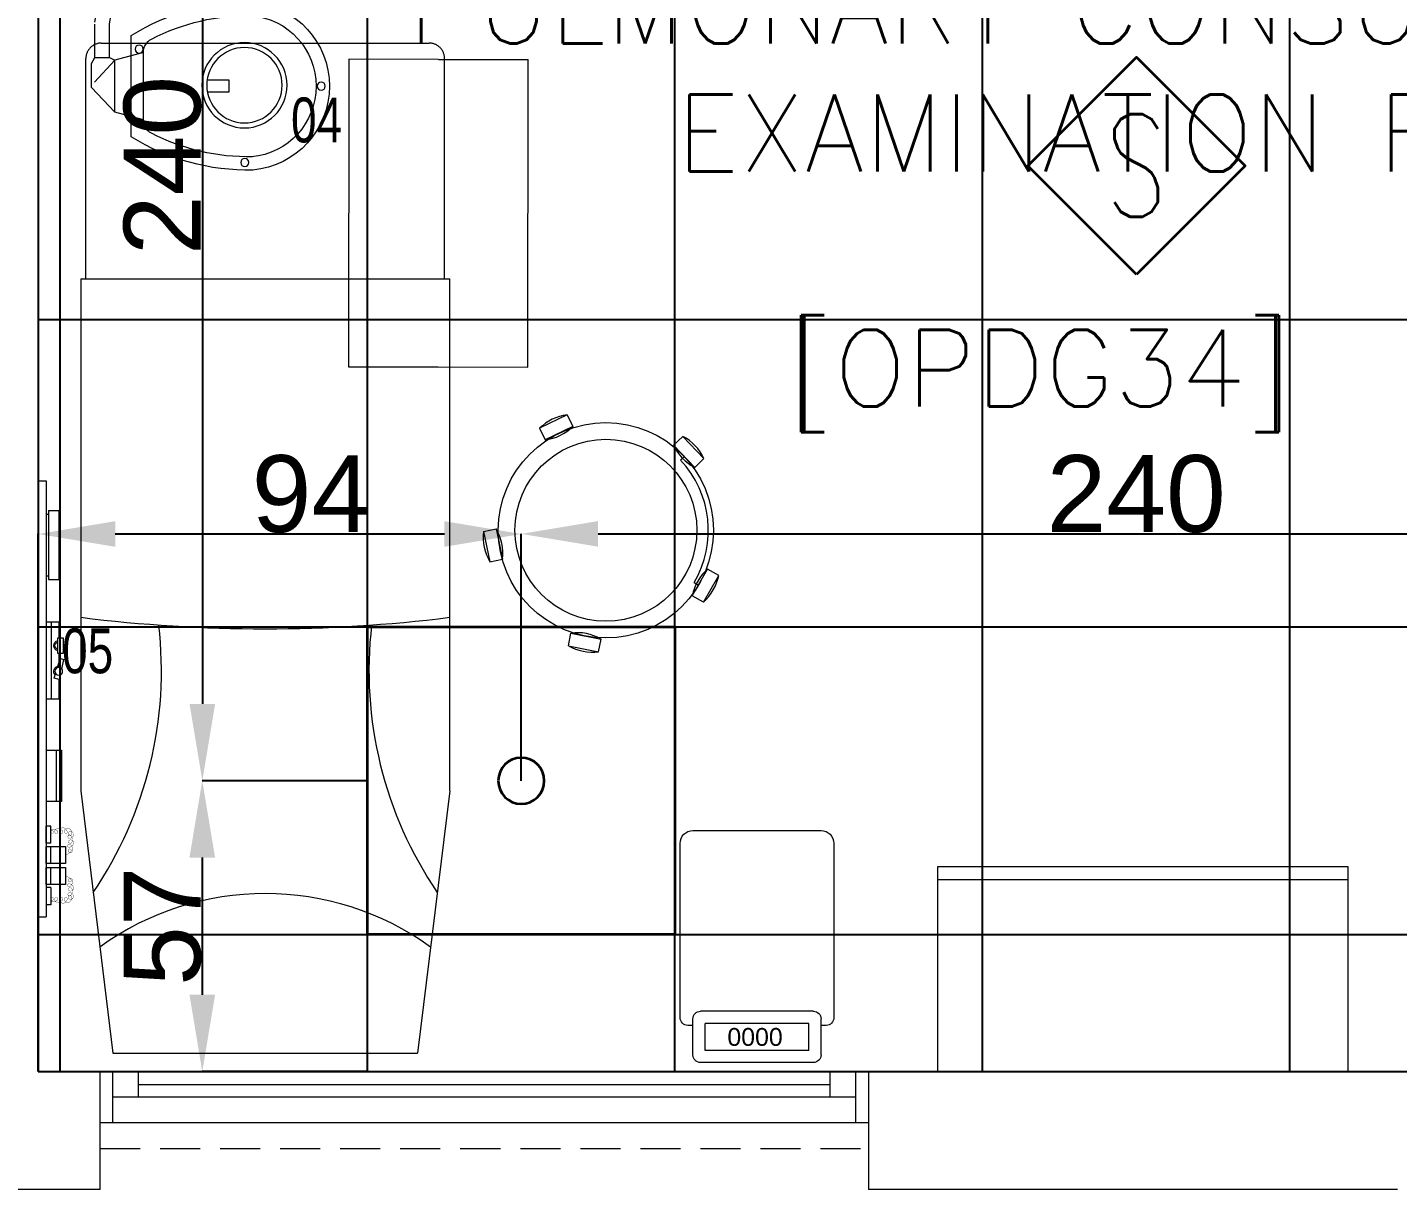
# Model space of a CAD drawing. Header units: inches. Extents: x -12418 to 57169, y -29325 to 19878.
# Drawn here: x 44936 to 47610, y -13097 to -10831 of the extents above; entities that cross this region are included whole.
import ezdxf
from ezdxf.enums import TextEntityAlignment as Align

# ---------------------------------------------------------------- set-up
doc = ezdxf.new("R2010")
doc.units = ezdxf.units.IN
doc.header["$LTSCALE"] = 25
doc.header["$MEASUREMENT"] = 0
doc.header["$PDMODE"] = 3
doc.linetypes.add('00-Ground Floor$0$HIDDEN', pattern=[9.525, 6.35, -3.175])
doc.linetypes.add('00-Ground Floor$0$HIDDEN2', pattern=[0.1875, 0.125, -0.0625])
doc.layers.get('0').update_dxf_attribs({"color": 8})
doc.layers.get('Defpoints').update_dxf_attribs({"color": 8})
for name, color, linetype, lineweight in [('00-Ground Floor$0$72_EGR_BASE_TEXT', 252, 'Continuous', 5), ('00-Ground Floor$0$72_EGR_EQP_TAG', 142, 'Continuous', 5), ('00-Ground Floor$0$Aluminum', 251, 'Continuous', 5), ('00-Ground Floor$0$LOADING', 253, 'Continuous', 5), ('00-Ground Floor$0$Proj', 251, 'Continuous', 5), ('00-Ground Floor$0$Walls', 251, 'Continuous', 5), ('E-DIM', 6, 'Continuous', 18), ('E-LITE-CIRC-NUMB', 6, 'Continuous', 25), ('E-LITE-CLNG', 150, 'Continuous', 35), ('E-LITE-CTRL', 6, 'Continuous', 25), ('F-ALRM-CLNG @ 100', 33, 'Continuous', 35)]:
    doc.layers.add(name, color=color, linetype=linetype, lineweight=lineweight)
doc.layers.add('00-Ground Floor$0$False Ceiling', color=251, linetype='Continuous')
doc.styles.add('00-Ground Floor$0$SIMPLEX', font='SIMPLEX.shx', dxfattribs={"height": 150})
doc.styles.add('00-Ground Floor$0$Standard', font='arial.ttf')
doc.styles.add('00-Ground Floor$0$X3G_ENTITY_257CFD', font='swisscl.ttf', dxfattribs={"height": 200})
doc.styles.add('DC_Simplex', font='SIMPLEX.shx', dxfattribs={"width": 0.7})
doc.styles.get("Standard").update_dxf_attribs({"font": 'arial.ttf'})
doc.dimstyles.get("Standard").update_dxf_attribs({"dimtxt": 150, "dimasz": 150, "dimexe": 0.18, "dimexo": 0.0625, "dimgap": 1, "dimtad": 1, "dimdec": 0, "dimlfac": 0.1, "dimzin": 0, "dimdsep": 46, "dimtxsty": 'Standard', "dimcen": 0.09, "dimclrd": 256, "dimclrt": 7, "dimadec": 0, "dimazin": 0, "dimtfac": 1, "dimtdec": 0, "dimtofl": 0, "dimtmove": 0, "dimatfit": 3, "dimfxl": 1, "dimtolj": 1, "dimtzin": 0, "dimarcsym": 0})

# ---------------------------------------------------------------- blocks, each defined once
blk = doc.blocks.new('00-Ground Floor$0$GF21027-P')
at = {"layer": '00-Ground Floor$0$LOADING'}
for p, q in [((0.4, 0.4), (-0.4, 0.4)), ((-0.4, 0.4), (-0.4, 0)), ((0.4, 0), (0.4, 0.4)), ((-0.4, 0.025), (0.4, 0.025)), ((-0.4, 0), (0.4, 0))]:
    blk.add_line(p, q, dxfattribs=at)
blk = doc.blocks.new('00-Ground Floor$0$HF13461A-P')
at = {"layer": '00-Ground Floor$0$LOADING'}
for p, q in [((0.0229, 0.4353), (0.0229, 0.3653)), ((0.2579, 0.4503), (0.0379, 0.4503)), ((0.2729, 0.4353), (0.2729, 0.3653)), ((0.2493, 0.4266), (0.0466, 0.4266)), ((0.0466, 0.4266), (0.0466, 0.3739)), ((0.2493, 0.4266), (0.2493, 0.3739)), ((0.0229, 0.3778), (0.0129, 0.3778)), ((0.2829, 0.3778), (0.2729, 0.3778)), ((-0.0021, 0.3628), (-0.0021, 0.0228)), ((0.2579, 0.3503), (0.0379, 0.3503)), ((0.2493, 0.3739), (0.0466, 0.3739)), ((0.2979, 0.0228), (0.2979, 0.3628)), ((0.0229, -0.0022), (0.2729, -0.0022))]:
    blk.add_line(p, q, dxfattribs=at)
for centre, radius, start, end in [((0.0379, 0.4353), 0.015, 90, 180), ((0.2579, 0.4353), 0.015, 0, 90), ((0.0129, 0.3628), 0.015, 90, 180), ((0.2829, 0.3628), 0.015, 0, 90), ((0.0379, 0.3653), 0.015, 180, 270), ((0.2579, 0.3653), 0.015, 270, 0), ((0.0229, 0.0228), 0.025, 180, 270), ((0.2729, 0.0228), 0.025, 270, 0)]:
    blk.add_arc(centre, radius, start, end, dxfattribs=at)
at = {"layer": '00-Ground Floor$0$LOADING', "style": '00-Ground Floor$0$Standard'}
blk.add_text('0000', height=0.03477, dxfattribs=at).set_placement((0.0901, 0.3829))
blk = doc.blocks.new('00-Ground Floor$0$ME19011A-P')
for p, q in [((-0.425, 0), (0.425, 0)), ((-0.425, 0), (-0.425, -0.015)), ((0.425, 0), (0.425, -0.015)), ((-0.425, -0.015), (0.425, -0.015)), ((-0.3675, -0.0198), (-0.2325, -0.0198)), ((-0.3675, -0.0198), (-0.3675, -0.0399)), ((-0.36, -0.015), (-0.36, -0.0198)), ((-0.24, -0.015), (-0.24, -0.0198)), ((-0.2325, -0.0198), (-0.2325, -0.0399)), ((-0.15, -0.015), (-0.15, -0.04)), ((-0.15, -0.025), (0, -0.025)), ((0, -0.015), (0, -0.04)), ((0.1, -0.015), (0.1, -0.045)), ((0.2, -0.045), (0.2, -0.015)), ((0.2818, -0.015), (0.2484, -0.015)), ((0.2484, -0.0243), (0.2484, -0.015)), ((0.2818, -0.0243), (0.2484, -0.0243)), ((0.2818, -0.0243), (0.2818, -0.015)), ((0.3211, -0.015), (0.2877, -0.015)), ((0.2877, -0.015), (0.2877, -0.0531)), ((0.3211, -0.0243), (0.2877, -0.0243)), ((0.3211, -0.0531), (0.3211, -0.015)), ((0.3623, -0.015), (0.3289, -0.015)), ((0.3289, -0.015), (0.3289, -0.0531)), ((0.3623, -0.0243), (0.3289, -0.0243)), ((0.3623, -0.0531), (0.3623, -0.015)), ((0.3682, -0.0243), (0.3682, -0.015)), ((0.3682, -0.015), (0.4016, -0.015)), ((0.3682, -0.0243), (0.4016, -0.0243)), ((0.4016, -0.0243), (0.4016, -0.015)), ((-0.3675, -0.0399), (-0.2325, -0.0399)), ((-0.15, -0.04), (-0.1187, -0.04)), ((-0.0887, -0.04), (-0.0637, -0.04)), ((-0.0606, -0.0371), (-0.0787, -0.0432)), ((-0.0787, -0.0432), (-0.077, -0.0497)), ((-0.0582, -0.046), (-0.077, -0.0497)), ((-0.0402, -0.0312), (-0.0496, -0.0337)), ((-0.047, -0.0434), (-0.0376, -0.0409)), ((-0.0376, -0.0409), (-0.0402, -0.0312)), ((-0.0379, -0.04), (0, -0.04)), ((0.1, -0.035), (0.2, -0.035)), ((0.1, -0.045), (0.2, -0.045)), ((0.2877, -0.0531), (0.3211, -0.0531)), ((0.3289, -0.0531), (0.3623, -0.0531))]:
    blk.add_line(p, q)
at = {"color": 8, "const_width": 0.000601}
for points in [[(0.3044, -0.0531, -0.184574), (0.2977, -0.0636, -1.44364), (0.2961, -0.0581, -0.837915), (0.2969, -0.0664, -0.30536), (0.2839, -0.062, -1.584726), (0.2894, -0.0609, -0.253153), (0.2827, -0.0684, -0.874198), (0.2775, -0.0585, -0.915253), (0.2791, -0.0658, -0.223821), (0.2683, -0.0644, -1.703343), (0.272, -0.0597, -0.588962), (0.2621, -0.068, -0.717795), (0.2625, -0.0581, -0.983104), (0.2645, -0.0644, -0.326362), (0.2534, -0.0609, -0.758716), (0.2609, -0.0514, -0.906186), (0.2593, -0.0565, -0.189488), (0.2526, -0.0522, -0.7948), (0.2613, -0.0423, -1.223996), (0.2574, -0.047, -0.072149), (0.2534, -0.0403, -0.645886), (0.2609, -0.0324, -1.366917), (0.2574, -0.0371, -0.078415), (0.2542, -0.0308, -0.723006), (0.2613, -0.0256, -1.105484), (0.2582, -0.0292, -0.221197), (0.2566, -0.0243, -0.221197)], [(0.3456, -0.0531, 0.184574), (0.3523, -0.0636, 1.44364), (0.3539, -0.0581, 0.837915), (0.3531, -0.0664, 0.30536), (0.3661, -0.062, 1.584726), (0.3606, -0.0609, 0.253153), (0.3673, -0.0684, 0.874198), (0.3725, -0.0585, 0.915253), (0.3709, -0.0658, 0.223821), (0.3817, -0.0644, 1.703343), (0.378, -0.0597, 0.588962), (0.3879, -0.068, 0.717795), (0.3875, -0.0581, 0.983104), (0.3855, -0.0644, 0.326362), (0.3966, -0.0609, 0.758716), (0.3891, -0.0514, 0.906186), (0.3907, -0.0565, 0.189488), (0.3974, -0.0522, 0.7948), (0.3887, -0.0423, 1.223996), (0.3926, -0.047, 0.072149), (0.3966, -0.0403, 0.645886), (0.3891, -0.0324, 1.366917), (0.3926, -0.0371, 0.078415), (0.3958, -0.0308, 0.723006), (0.3887, -0.0256, 1.105484), (0.3918, -0.0292, 0.221197), (0.3934, -0.0243, 0.221197)]]:
    blk.add_lwpolyline(points, format="xyb", dxfattribs=at)
blk.add_lwpolyline([(-0.1187, -0.0482), (-0.0887, -0.0482), (-0.0887, -0.0382), (-0.1187, -0.0382)], close=True)
blk.add_circle((-0.0537, -0.04), 0.0075)
for centre, radius, start, end in [((-0.1037, -0.04), 0.01, 10.4593, 169.5407), ((-0.1037, -0.04), 0.0075, 14.0075, 165.9925), ((-0.0537, -0.04), 0.01, 45, 180)]:
    blk.add_arc(centre, radius, start, end)
blk = doc.blocks.new('00-Ground Floor$0$M.44.57.64')
at = {"layer": '00-Ground Floor$0$LOADING', "xscale": 1000.000000000002, "yscale": 1000.000000000002, "zscale": 1000.000000000002, "rotation": 225.9999036123427}
blk.add_blockref('00-Ground Floor$0$ME19011A-P', (-80806.9, 16720.7), dxfattribs=at)
blk = doc.blocks.new('00-Ground Floor$0$HF10037B-P')
at = {"layer": '00-Ground Floor$0$LOADING'}
for p, q in [((0.2459, 0.134), (0.1859, 0.134)), ((0.1859, 0.134), (0.1859, 0.109)), ((0.2459, 0.134), (0.2459, 0.109)), ((0.2459, 0.109), (0.1859, 0.109)), ((0, 0), (-0.0142, -0.0583)), ((0, 0), (0.0243, -0.0059)), ((0.0243, -0.0059), (0.01, -0.0642)), ((0.4071, -0.0094), (0.431, -0.0018)), ((0.4071, -0.0094), (0.4255, -0.0665)), ((0.431, -0.0018), (0.4493, -0.0589)), ((0.4069, -0.0417), (0.4165, -0.0387)), ((-0.0142, -0.0583), (0.01, -0.0642)), ((0.4255, -0.0665), (0.4493, -0.0589)), ((0.0524, -0.2725), (0.0674, -0.2525)), ((0.0674, -0.2525), (0.1154, -0.2885)), ((0.3125, -0.2897), (0.362, -0.2558)), ((0.3761, -0.2764), (0.362, -0.2558)), ((0.0524, -0.2725), (0.1004, -0.3085)), ((0.1004, -0.3085), (0.1154, -0.2885)), ((0.3266, -0.3103), (0.3125, -0.2897)), ((0.3266, -0.3103), (0.3761, -0.2764)), ((0.3267, -0.268), (0.3323, -0.2763))]:
    blk.add_line(p, q, dxfattribs=at)
for radius in [0.21, 0.1775]:
    blk.add_circle((0.2161, -0.1014), radius, dxfattribs=at)
for centre, radius, start, end in [((0.2159, 0.0465), 0.0925, 71.0754, 108.9246), ((0.2159, 0.1965), 0.0925, 251.0754, 288.9246), ((0.0779, -0.0499), 0.0925, 147.3419, 185.1912), ((-0.0678, -0.0143), 0.0925, 327.3419, 5.1912), ((0.4996, -0.0113), 0.0925, 178.8412, 216.6904), ((0.3568, -0.057), 0.0925, 358.8412, 36.6904), ((0.2161, -0.1014), 0.2, 303.6037, 17.3657), ((0.0389, -0.3404), 0.0925, 34.1875, 72.0368), ((0.3867, -0.3449), 0.0925, 105.5121, 143.3614), ((0.1289, -0.2205), 0.0925, 214.1875, 252.0368), ((0.3019, -0.2212), 0.0925, 285.5121, 323.3614)]:
    blk.add_arc(centre, radius, start, end, dxfattribs=at)
blk = doc.blocks.new('00-Ground Floor$0$HF13902-P')
at = {"color": 8, "linetype": '00-Ground Floor$0$HIDDEN'}
for p, q in [((-0.35, -0.6824), (-0.35, -1.1124)), ((0.35, -0.6824), (0.35, -1.1124)), ((0.32, -1.1424), (-0.32, -1.1424))]:
    blk.add_line(p, q, dxfattribs=at)
at = {"linetype": 'Continuous'}
for points in [[(0.36, -0.5224), (0.36, -0.5224), (0.36, -0.5224), (0.36, -0.5224), (0.36, -0.5224), (0.36, -0.5224), (0.36, -0.5224), (0.36, -0.5224), (0.36, -0.5224), (0.36, -0.5224), (0.36, -0.5224), (0.36, -0.5224), (0.36, -0.5224), (0.36, -0.5224), (0.36, -0.5224), (0.36, -0.5224), (0.36, -0.5224), (0.36, -0.5224), (0.36, -0.5224), (0.36, -0.5224), (0.36, -0.5224), (0.36, -0.5224), (0.36, -0.5224), (0.36, -0.5224), (0.36, -0.5224), (0.36, -0.5224), (0.36, -0.5224), (0.36, -0.5224), (0.36, -0.5224), (0.36, -0.5224), (0.36, -0.5224), (0.36, -0.5224), (0.36, -0.5224), (0.36, -0.5224), (0.36, -0.5224), (0.36, -0.5224), (0.36, -0.5224), (0.36, -0.5224), (0.36, -0.5224), (0.36, -0.5224), (0.36, -0.5224), (0.36, -0.5224), (0.36, -0.5224), (0.36, -0.5224), (0.36, -0.5224), (0.36, -0.5224), (0.36, -0.5224), (0.36, -0.5224), (0.36, -0.5224), (0.36, -0.5224), (0.36, -0.5224), (0.36, -0.5224), (0.36, -0.5224), (0.36, -0.5224), (0.36, -0.5224), (0.36, -0.5224), (0.36, -0.5224), (0.36, -0.5224), (0.36, -0.5224), (0.36, -0.5224), (0.36, -0.5224), (0.36, -0.5224), (0.36, -0.5224), (0.36, -0.5224), (0.36, -0.5224), (0.36, -0.5224), (0.36, -0.5224), (0.36, -0.5224), (0.36, -0.5224), (0.36, -0.5224), (0.36, -0.5224), (0.36, -0.5224), (0.36, -0.5224), (0.36, -0.5224), (0.36, -0.5224), (0.36, -0.5224), (0.36, -0.5224), (0.36, -0.5224), (0.36, -0.5224), (0.36, -0.5224), (0.36, -0.5224), (0.36, -0.5224), (0.36, -0.5224), (0.36, -0.5224), (0.36, -0.5224), (0.36, -0.5224), (0.36, -0.5224), (0.36, -0.5224), (0.36, -0.5224), (0.36, -0.5224), (0.36, -0.5224), (0.36, -0.5224), (0.36, -0.5224), (0.36, -0.5224), (0.36, -0.5224), (0.36, -0.5224), (0.36, -0.5224), (0.36, -0.5224), (0.36, -0.5224), (0.36, -0.5224), (0.36, -0.5224), (0.36, -0.5224), (0.36, -0.5224), (0.36, -0.5224), (0.36, -0.5224), (0.36, -0.5224), (0.36, -0.5224), (0.36, -0.5224), (0.36, -0.5224), (0.36, -0.5224), (0.36, -0.5224), (0.36, -0.5224), (0.36, -0.5224), (0.36, -0.5224), (0.36, -0.5224), (0.36, -0.5224), (0.36, -0.5224), (0.36, -0.5224), (0.36, -0.5224), (0.36, -0.5224), (0.36, -0.5224), (0.36, -0.5224), (0.36, -0.5224), (0.36, -0.5224), (0.36, -0.5224), (0.36, -0.5224), (0.36, -0.5224), (0.36, -0.5224), (0.36, -0.5224), (0.36, -0.5224), (0.36, -0.5224), (0.36, -0.5224), (0.36, -0.5224), (0.36, -0.5224), (0.36, -0.5224), (0.36, -0.5224), (0.36, -0.5224), (0.36, -0.5224), (0.36, -0.5224), (0.36, -0.5224), (0.36, -0.5224), (0.36, -0.5224), (0.36, -0.5224), (0.36, -0.5224), (0.36, -0.5224), (0.36, -0.5224), (0.36, -0.5224), (0.36, -0.5224), (0.36, -0.5224), (0.36, -0.5224), (0.36, -0.5224), (0.36, -0.5224), (0.36, -0.5224), (0.36, -0.5224), (0.36, -0.5224), (0.36, -0.5224), (0.36, -0.5224), (0.36, -0.5224), (0.36, -0.5224), (0.36, -0.5224), (0.36, -0.5224), (0.36, -0.5224), (0.36, -0.5224), (0.36, -0.5224), (0.36, -0.5224), (0.36, -0.5224), (0.36, -0.5224), (0.36, -0.5224), (0.36, -0.5224), (0.36, -0.5224), (0.36, -0.5224), (0.36, -0.5224), (0.36, -0.5224), (0.36, -0.5224), (0.36, -0.5224), (0.36, -0.5224), (0.36, -0.5224), (0.36, -0.5224), (0.36, -0.5224), (0.36, -0.5224), (0.36, -0.5224), (0.36, -0.5224), (0.36, -0.5224), (0.36, -0.5224), (0.36, -0.5224), (0.36, -0.5224), (0.36, -0.5224), (0.36, -0.5224), (0.36, -0.5224), (0.36, -0.5224), (0.36, -0.5224), (0.36, -0.5224), (0.36, -0.5224), (0.36, -0.5224), (0.36, -0.5224), (0.36, -0.5224), (0.36, -0.5224), (0.36, -0.5224), (0.36, -0.5224), (0.36, -0.5224), (0.36, -0.5224), (0.36, -0.5224), (0.36, -0.5224), (0.36, -0.5224), (0.36, -0.5224), (0.36, -0.5224), (0.36, -0.5224), (0.36, -0.5224), (0.36, -0.5224), (0.36, -0.5224), (0.36, -0.5224), (0.36, -0.5224), (0.36, -0.5224), (0.36, -0.5224), (0.36, -0.5224), (0.36, -0.5224), (0.36, -0.5224), (0.36, -0.5224), (0.36, -0.5224)], [(0.36, -0.5224), (0.36, -0.5224), (0.36, -0.5224), (0.36, -0.5224), (0.36, -0.5224), (0.36, -0.5224), (0.36, -0.5224), (0.36, -0.5224), (0.36, -0.5224), (0.36, -0.5224), (0.36, -0.5224), (0.36, -0.5224), (0.36, -0.5224), (0.36, -0.5224), (0.36, -0.5224), (0.36, -0.5224), (0.36, -0.5224), (0.36, -0.5224), (0.36, -0.5224), (0.36, -0.5224), (0.36, -0.5224), (0.36, -0.5224), (0.36, -0.5224), (0.36, -0.5224), (0.36, -0.5224), (0.36, -0.5224), (0.36, -0.5224), (0.36, -0.5224), (0.36, -0.5224), (0.36, -0.5224), (0.36, -0.5224), (0.36, -0.5224), (0.36, -0.5224), (0.36, -0.5224), (0.36, -0.5224), (0.36, -0.5224), (0.36, -0.5224), (0.36, -0.5224), (0.36, -0.5224), (0.36, -0.5224), (0.36, -0.5224), (0.36, -0.5224), (0.36, -0.5224), (0.36, -0.5224), (0.36, -0.5224), (0.36, -0.5224), (0.36, -0.5224), (0.36, -0.5224), (0.36, -0.5224), (0.36, -0.5224), (0.36, -0.5224), (0.36, -0.5224), (0.36, -0.5224), (0.36, -0.5224), (0.36, -0.5224), (0.36, -0.5224), (0.36, -0.5224), (0.36, -0.5224), (0.36, -0.5224), (0.36, -0.5224), (0.36, -0.5224), (0.36, -0.5224), (0.36, -0.5224), (0.36, -0.5224), (0.36, -0.5224), (0.36, -0.5224), (0.36, -0.5224), (0.36, -0.5224), (0.36, -0.5224), (0.36, -0.5224), (0.36, -0.5224), (0.36, -0.5224), (0.36, -0.5224), (0.36, -0.5224), (0.36, -0.5224), (0.36, -0.5224), (0.36, -0.5224), (0.36, -0.5224), (0.36, -0.5224), (0.36, -0.5224), (0.36, -0.5224), (0.36, -0.5224), (0.36, -0.5224), (0.36, -0.5224), (0.36, -0.5224), (0.36, -0.5224), (0.36, -0.5224), (0.36, -0.5224), (0.36, -0.5224), (0.36, -0.5224), (0.36, -0.5224), (0.36, -0.5224), (0.36, -0.5224), (0.36, -0.5224), (0.36, -0.5224), (0.36, -0.5224), (0.36, -0.5224), (0.36, -0.5224), (0.36, -0.5224), (0.36, -0.5224), (0.36, -0.5224), (0.36, -0.5224), (0.36, -0.5224), (0.36, -0.5224), (0.36, -0.5224), (0.36, -0.5224), (0.36, -0.5224), (0.36, -0.5224), (0.36, -0.5224), (0.36, -0.5224), (0.36, -0.5224), (0.36, -0.5224), (0.36, -0.5224), (0.36, -0.5224), (0.36, -0.5224), (0.36, -0.5224), (0.36, -0.5224), (0.36, -0.5224), (0.36, -0.5224), (0.36, -0.5224), (0.36, -0.5224), (0.36, -0.5224), (0.36, -0.5224), (0.36, -0.5224), (0.36, -0.5224), (0.36, -0.5224), (0.36, -0.5224), (0.36, -0.5224), (0.36, -0.5224), (0.36, -0.5224), (0.36, -0.5224), (0.36, -0.5224), (0.36, -0.5224), (0.36, -0.5224), (0.36, -0.5224), (0.36, -0.5224), (0.36, -0.5224), (0.36, -0.5224), (0.36, -0.5224), (0.36, -0.5224), (0.36, -0.5224), (0.36, -0.5224), (0.36, -0.5224), (0.36, -0.5224), (0.36, -0.5224), (0.36, -0.5224), (0.36, -0.5224), (0.36, -0.5224), (0.36, -0.5224), (0.36, -0.5224), (0.36, -0.5224), (0.36, -0.5224), (0.36, -0.5224), (0.36, -0.5224), (0.36, -0.5224), (0.36, -0.5224), (0.36, -0.5224), (0.36, -0.5224), (0.36, -0.5224), (0.36, -0.5224), (0.36, -0.5224), (0.36, -0.5224), (0.36, -0.5224), (0.36, -0.5224), (0.36, -0.5224), (0.36, -0.5224), (0.36, -0.5224), (0.36, -0.5224), (0.36, -0.5224), (0.36, -0.5224), (0.36, -0.5224), (0.36, -0.5224), (0.36, -0.5224), (0.36, -0.5224), (0.36, -0.5224), (0.36, -0.5224), (0.36, -0.5224), (0.36, -0.5224), (0.36, -0.5224), (0.36, -0.5224), (0.36, -0.5224), (0.36, -0.5224), (0.36, -0.5224), (0.36, -0.5224), (0.36, -0.5224), (0.36, -0.5224), (0.36, -0.5224), (0.36, -0.5224), (0.36, -0.5224), (0.36, -0.5224), (0.36, -0.5224), (0.36, -0.5224), (0.36, -0.5224), (0.36, -0.5224), (0.36, -0.5224), (0.36, -0.5224), (0.36, -0.5224), (0.36, -0.5224), (0.36, -0.5224), (0.36, -0.5224), (0.36, -0.5224), (0.36, -0.5224), (0.36, -0.5224), (0.36, -0.5224), (0.36, -0.5224), (0.36, -0.5224), (0.36, -0.5224), (0.36, -0.5224), (0.36, -0.5224), (0.36, -0.5224), (0.36, -0.5224), (0.36, -0.5224), (0.36, -0.5224), (0.36, -0.5224)], [(0.36, -0.5224), (0.36, -0.5224), (0.36, -0.5224), (0.36, -0.5224), (0.36, -0.5224), (0.36, -0.5224), (0.36, -0.5224), (0.36, -0.5224), (0.36, -0.5224), (0.36, -0.5224), (0.36, -0.5224), (0.36, -0.5224), (0.36, -0.5224), (0.36, -0.5224), (0.36, -0.5224), (0.36, -0.5224), (0.36, -0.5224), (0.36, -0.5224), (0.36, -0.5224), (0.36, -0.5224), (0.36, -0.5224), (0.36, -0.5224), (0.36, -0.5224), (0.36, -0.5224), (0.36, -0.5224), (0.36, -0.5224), (0.36, -0.5224), (0.36, -0.5224), (0.36, -0.5224), (0.36, -0.5224), (0.36, -0.5224), (0.36, -0.5224), (0.36, -0.5224), (0.36, -0.5224), (0.36, -0.5224), (0.36, -0.5224), (0.36, -0.5224), (0.36, -0.5224), (0.36, -0.5224), (0.36, -0.5224), (0.36, -0.5224), (0.36, -0.5224), (0.36, -0.5224), (0.36, -0.5224), (0.36, -0.5224), (0.36, -0.5224), (0.36, -0.5224), (0.36, -0.5224), (0.36, -0.5224), (0.36, -0.5224), (0.36, -0.5224), (0.36, -0.5224), (0.36, -0.5224), (0.36, -0.5224), (0.36, -0.5224), (0.36, -0.5224), (0.36, -0.5224), (0.36, -0.5224), (0.36, -0.5224), (0.36, -0.5224), (0.36, -0.5224), (0.36, -0.5224), (0.36, -0.5224), (0.36, -0.5224), (0.36, -0.5224), (0.36, -0.5224), (0.36, -0.5224), (0.36, -0.5224), (0.36, -0.5224), (0.36, -0.5224), (0.36, -0.5224), (0.36, -0.5224), (0.36, -0.5224), (0.36, -0.5224), (0.36, -0.5224), (0.36, -0.5224), (0.36, -0.5224), (0.36, -0.5224), (0.36, -0.5224), (0.36, -0.5224), (0.36, -0.5224), (0.36, -0.5224), (0.36, -0.5224), (0.36, -0.5224), (0.36, -0.5224), (0.36, -0.5224), (0.36, -0.5224), (0.36, -0.5224), (0.36, -0.5224), (0.36, -0.5224), (0.36, -0.5224), (0.36, -0.5224), (0.36, -0.5224), (0.36, -0.5224), (0.36, -0.5224), (0.36, -0.5224), (0.36, -0.5224), (0.36, -0.5224), (0.36, -0.5224), (0.36, -0.5224), (0.36, -0.5224), (0.36, -0.5224), (0.36, -0.5224), (0.36, -0.5224), (0.36, -0.5224), (0.36, -0.5224), (0.36, -0.5224), (0.36, -0.5224), (0.36, -0.5224), (0.36, -0.5224), (0.36, -0.5224), (0.36, -0.5224), (0.36, -0.5224), (0.36, -0.5224), (0.36, -0.5224), (0.36, -0.5224), (0.36, -0.5224), (0.36, -0.5224), (0.36, -0.5224), (0.36, -0.5224), (0.36, -0.5224), (0.36, -0.5224), (0.36, -0.5224), (0.36, -0.5224), (0.36, -0.5224), (0.36, -0.5224), (0.36, -0.5224), (0.36, -0.5224), (0.36, -0.5224), (0.36, -0.5224), (0.36, -0.5224), (0.36, -0.5224), (0.36, -0.5224), (0.36, -0.5224), (0.36, -0.5224), (0.36, -0.5224), (0.36, -0.5224), (0.36, -0.5224), (0.36, -0.5224), (0.36, -0.5224), (0.36, -0.5224), (0.36, -0.5224), (0.36, -0.5224), (0.36, -0.5224), (0.36, -0.5224), (0.36, -0.5224), (0.36, -0.5224), (0.36, -0.5224), (0.36, -0.5224), (0.36, -0.5224), (0.36, -0.5224), (0.36, -0.5224), (0.36, -0.5224), (0.36, -0.5224), (0.36, -0.5224), (0.36, -0.5224), (0.36, -0.5224), (0.36, -0.5224), (0.36, -0.5224), (0.36, -0.5224), (0.36, -0.5224), (0.36, -0.5224), (0.36, -0.5224), (0.36, -0.5224), (0.36, -0.5224), (0.36, -0.5224), (0.36, -0.5224), (0.36, -0.5224), (0.36, -0.5224), (0.36, -0.5224), (0.36, -0.5224), (0.36, -0.5224), (0.36, -0.5224), (0.36, -0.5224), (0.36, -0.5224), (0.36, -0.5224), (0.36, -0.5224), (0.36, -0.5224), (0.36, -0.5224), (0.36, -0.5224), (0.36, -0.5224), (0.36, -0.5224), (0.36, -0.5224), (0.36, -0.5224), (0.36, -0.5224), (0.36, -0.5224), (0.36, -0.5224), (0.36, -0.5224), (0.36, -0.5224), (0.36, -0.5224), (0.36, -0.5224), (0.36, -0.5224), (0.36, -0.5224), (0.36, -0.5224), (0.36, -0.5224), (0.36, -0.5224), (0.36, -0.5224), (0.36, -0.5224), (0.36, -0.5224), (0.36, -0.5224), (0.36, -0.5224), (0.36, -0.5224), (0.36, -0.5224), (0.36, -0.5224), (0.36, -0.5224), (0.36, -0.5224), (0.36, -0.5224), (0.36, -0.5224), (0.36, -0.5224), (0.36, -0.5224), (0.36, -0.5224), (0.36, -0.5224), (0.36, -0.5224), (0.36, -0.5224), (0.36, -0.5224), (0.36, -0.5224), (0.36, -0.5224), (0.36, -0.5224), (0.36, -0.5224), (0.36, -0.5224), (0.36, -0.5224), (0.36, -0.5224), (0.36, -0.5224), (0.36, -0.5224), (0.36, -0.5224), (0.36, -0.5224), (0.36, -0.5224), (0.36, -0.5224), (0.36, -0.5224), (0.36, -0.5224), (0.36, -0.5224), (0.36, -0.5224), (0.36, -0.5224), (0.36, -0.5224), (0.36, -0.5224), (0.36, -0.5224), (0.36, -0.5224), (0.36, -0.5224), (0.36, -0.5224), (0.36, -0.5224), (0.36, -0.5224), (0.36, -0.5224), (0.36, -0.5224), (0.36, -0.5224), (0.36, -0.5224), (0.36, -0.5224), (0.36, -0.5224), (0.36, -0.5224), (0.36, -0.5224), (0.36, -0.5224), (0.36, -0.5224), (0.36, -0.5224), (0.36, -0.5224), (0.36, -0.5224), (0.36, -0.5224), (0.36, -0.5224), (0.36, -0.5224), (0.36, -0.5224), (0.36, -0.5224), (0.36, -0.5224), (0.36, -0.5224), (0.36, -0.5224), (0.36, -0.5224), (0.36, -0.5224), (0.36, -0.5224), (0.36, -0.5224), (0.36, -0.5224), (0.36, -0.5224), (0.36, -0.5224), (0.36, -0.5224), (0.36, -0.5224), (0.36, -0.5224), (0.36, -0.5224), (0.36, -0.5224), (0.36, -0.5224), (0.36, -0.5224), (0.36, -0.5224)]]:
    blk.add_lwpolyline(points, close=True, dxfattribs=at)
for points in [[(0.36, -0.5224), (0.36, -0.5224), (0.36, -0.5224), (0.36, -0.5224), (0.36, -0.5224), (0.36, -0.5224), (0.36, -0.5224), (0.36, -0.5224)], [(0.36, -0.5224), (0.36, -0.5224), (0.36, -0.5224), (0.36, -0.5224), (0.36, -0.5224), (0.36, -0.5224), (0.36, -0.5224), (0.36, -0.5224), (0.36, -0.5224), (0.36, -0.5224), (0.36, -0.5224), (0.36, -0.5224), (0.36, -0.5224), (0.36, -0.5224), (0.36, -0.5224), (0.36, -0.5224), (0.36, -0.5224), (0.36, -0.5224), (0.36, -0.5224), (0.36, -0.5224), (0.36, -0.5224), (0.36, -0.5224), (0.36, -0.5224), (0.36, -0.5224), (0.36, -0.5224), (0.36, -0.5224), (0.36, -0.5224), (0.36, -0.5224), (0.36, -0.5224), (0.36, -0.5224), (0.36, -0.5224), (0.36, -0.5224), (0.36, -0.5224), (0.36, -0.5224), (0.36, -0.5224), (0.36, -0.5224), (0.36, -0.5224), (0.36, -0.5224), (0.36, -0.5224), (0.36, -0.5224), (0.36, -0.5224), (0.36, -0.5224), (0.36, -0.5224), (0.36, -0.5224), (0.36, -0.5224), (0.36, -0.5224), (0.36, -0.5224), (0.36, -0.5224), (0.36, -0.5224), (0.36, -0.5224), (0.36, -0.5224), (0.36, -0.5224), (0.36, -0.5224), (0.36, -0.5224), (0.36, -0.5224), (0.36, -0.5224), (0.36, -0.5224), (0.36, -0.5224), (0.36, -0.5224), (0.36, -0.5224), (0.36, -0.5224), (0.36, -0.5224), (0.36, -0.5224), (0.36, -0.5224), (0.36, -0.5224), (0.36, -0.5224), (0.36, -0.5224), (0.36, -0.5224), (0.36, -0.5224), (0.36, -0.5224), (0.36, -0.5224), (0.36, -0.5224), (0.36, -0.5224), (0.36, -0.5224), (0.36, -0.5224), (0.36, -0.5224), (0.36, -0.5224), (0.36, -0.5224), (0.36, -0.5224), (0.36, -0.5224), (0.36, -0.5224), (0.36, -0.5224), (0.36, -0.5224), (0.36, -0.5224), (0.36, -0.5224), (0.36, -0.5224), (0.36, -0.5224), (0.36, -0.5224), (0.36, -0.5224), (0.36, -0.5224), (0.36, -0.5224), (0.36, -0.5224), (0.36, -0.5224), (0.36, -0.5224), (0.36, -0.5224), (0.36, -0.5224), (0.36, -0.5224), (0.36, -0.5224), (0.36, -0.5224), (0.36, -0.5224), (0.36, -0.5224), (0.36, -0.5224), (0.36, -0.5224), (0.36, -0.5224), (0.36, -0.5224), (0.36, -0.5224), (0.36, -0.5224), (0.36, -0.5224), (0.36, -0.5224), (0.36, -0.5224), (0.36, -0.5224)], [(0.36, -0.5224), (0.36, -0.5224), (0.36, -0.5224), (0.36, -0.5224), (0.36, -0.5224), (0.36, -0.5224), (0.36, -0.5224), (0.36, -0.5224), (0.36, -0.5224), (0.36, -0.5224), (0.36, -0.5224), (0.36, -0.5224), (0.36, -0.5224), (0.36, -0.5224), (0.36, -0.5224), (0.36, -0.5224), (0.36, -0.5224)], [(0.36, -0.5224), (0.36, -0.5224), (0.36, -0.5224), (0.36, -0.5224), (0.36, -0.5224), (0.36, -0.5224), (0.36, -0.5224)], [(0.36, -0.5224), (0.36, -0.5224), (0.36, -0.5224), (0.36, -0.5224), (0.36, -0.5224), (0.36, -0.5224), (0.36, -0.5224), (0.36, -0.5224), (0.36, -0.5224), (0.36, -0.5224), (0.36, -0.5224), (0.36, -0.5224)], [(0.36, -0.5224), (0.36, -0.5224), (0.36, -0.5224), (0.36, -0.5224), (0.36, -0.5224), (0.36, -0.5224), (0.36, -0.5224), (0.36, -0.5224), (0.36, -0.5224), (0.36, -0.5224), (0.36, -0.5224), (0.36, -0.5224), (0.36, -0.5224), (0.36, -0.5224), (0.36, -0.5224), (0.36, -0.5224), (0.36, -0.5224), (0.36, -0.5224), (0.36, -0.5224), (0.36, -0.5224), (0.36, -0.5224), (0.36, -0.5224), (0.36, -0.5224), (0.36, -0.5224), (0.36, -0.5224), (0.36, -0.5224), (0.36, -0.5224), (0.36, -0.5224), (0.36, -0.5224), (0.36, -0.5224), (0.36, -0.5224), (0.36, -0.5224), (0.36, -0.5224), (0.36, -0.5224), (0.36, -0.5224), (0.36, -0.5224), (0.36, -0.5224), (0.36, -0.5224), (0.36, -0.5224), (0.36, -0.5224), (0.36, -0.5224), (0.36, -0.5224), (0.36, -0.5224), (0.36, -0.5224), (0.36, -0.5224), (0.36, -0.5224), (0.36, -0.5224), (0.36, -0.5224), (0.36, -0.5224), (0.36, -0.5224), (0.36, -0.5224), (0.36, -0.5224), (0.36, -0.5224), (0.36, -0.5224), (0.36, -0.5224), (0.36, -0.5224), (0.36, -0.5224), (0.36, -0.5224), (0.36, -0.5224), (0.36, -0.5224), (0.36, -0.5224), (0.36, -0.5224), (0.36, -0.5224), (0.36, -0.5224), (0.36, -0.5224), (0.36, -0.5224), (0.36, -0.5224), (0.36, -0.5224), (0.36, -0.5224), (0.36, -0.5224), (0.36, -0.5224), (0.36, -0.5224), (0.36, -0.5224), (0.36, -0.5224), (0.36, -0.5224), (0.36, -0.5224), (0.36, -0.5224), (0.36, -0.5224), (0.36, -0.5224), (0.36, -0.5224), (0.36, -0.5224), (0.36, -0.5224), (0.36, -0.5224), (0.36, -0.5224), (0.36, -0.5224), (0.36, -0.5224), (0.36, -0.5224), (0.36, -0.5224), (0.36, -0.5224)], [(0.36, -0.5224), (0.36, -0.5224), (0.36, -0.5224), (0.36, -0.5224), (0.36, -0.5224), (0.36, -0.5224), (0.36, -0.5224), (0.36, -0.5224), (0.36, -0.5224), (0.36, -0.5224)], [(0.36, -0.5224), (0.36, -0.5224), (0.36, -0.5224), (0.36, -0.5224), (0.36, -0.5224), (0.36, -0.5224), (0.36, -0.5224), (0.36, -0.5224), (0.36, -0.5224), (0.36, -0.5224)], [(0.36, -0.5224), (0.36, -0.5224), (0.36, -0.5224), (0.36, -0.5224), (0.36, -0.5224), (0.36, -0.5224), (0.36, -0.5224), (0.36, -0.5224), (0.36, -0.5224), (0.36, -0.5224), (0.36, -0.5224), (0.36, -0.5224), (0.36, -0.5224), (0.36, -0.5224), (0.36, -0.5224)], [(0.36, -0.5224), (0.36, -0.5224), (0.36, -0.5224), (0.36, -0.5224), (0.36, -0.5224), (0.36, -0.5224), (0.36, -0.5224), (0.36, -0.5224), (0.36, -0.5224), (0.36, -0.5224)], [(0.36, -0.5224), (0.36, -0.5224), (0.36, -0.5224), (0.36, -0.5224), (0.36, -0.5224), (0.36, -0.5224), (0.36, -0.5224)], [(0.36, -0.5224), (0.36, -0.5224), (0.36, -0.5224), (0.36, -0.5224), (0.36, -0.5224), (0.36, -0.5224), (0.36, -0.5224), (0.36, -0.5224), (0.36, -0.5224), (0.36, -0.5224)], [(0.36, -0.5224), (0.36, -0.5224), (0.36, -0.5224), (0.36, -0.5224), (0.36, -0.5224), (0.36, -0.5224), (0.36, -0.5224), (0.36, -0.5224), (0.36, -0.5224), (0.36, -0.5224), (0.36, -0.5224), (0.36, -0.5224), (0.36, -0.5224), (0.36, -0.5224), (0.36, -0.5224), (0.36, -0.5224), (0.36, -0.5224), (0.36, -0.5224)], [(0.36, -0.5224), (0.36, -0.5224), (0.36, -0.5224), (0.36, -0.5224), (0.36, -0.5224), (0.36, -0.5224), (0.36, -0.5224), (0.36, -0.5224), (0.36, -0.5224)]]:
    blk.add_lwpolyline(points, dxfattribs=at)
blk.add_circle((0.36, -0.5224), 0.000000101)
at = {"color": 8}
for centre, radius, start, end in [((0, 1.0679), 0.5515, 234.1788, 305.8212), ((-0.9704, 0.0819), 0.7679, 353.3222, 34.2669), ((0.9704, 0.0819), 0.7679, 145.7331, 186.6778), ((0, -2.9071), 2.9071, 82.8865, 97.1135)]:
    blk.add_arc(centre, radius, start, end, dxfattribs=at)
at = {"color": 8, "linetype": '00-Ground Floor$0$HIDDEN'}
for centre, start, end in [((-0.32, -1.1124), 180, 270), ((0.32, -1.1124), 270, 0)]:
    blk.add_arc(centre, 0.03, start, end, dxfattribs=at)
at = {"layer": '00-Ground Floor$0$LOADING'}
for p, q in [((-0.36, 0.3161), (-0.2975, 0.8276)), ((0.2975, 0.8276), (-0.2975, 0.8276)), ((0.36, 0.3161), (0.2975, 0.8276)), ((-0.36, 0.3161), (-0.36, -0.6824)), ((0.36, -0.6824), (0.36, 0.3161)), ((0.36, -0.6824), (-0.36, -0.6824))]:
    blk.add_line(p, q, dxfattribs=at)
blk = doc.blocks.new('00-Ground Floor$0$HF11772-P')
at = {"layer": '00-Ground Floor$0$LOADING'}
for p, q in [((0.6, 0.35), (0, 0.35)), ((0, 0.175), (0, 0.35)), ((0.6, 0.175), (0.6, 0.35)), ((0, 0.175), (0, 0)), ((0.6, 0), (0.6, 0.175)), ((0, 0), (0.6, 0))]:
    blk.add_line(p, q, dxfattribs=at)
blk = doc.blocks.new('00-Ground Floor$0$mobile light')
at = {"layer": '00-Ground Floor$0$LOADING'}
for p, q in [((1885.1, -497.29), (1883.78, -497.56)), ((1887.04, -497.59), (1885.1, -497.29)), ((1923.94, -497.59), (1925.88, -497.29)), ((1925.88, -497.29), (1927.2, -497.56)), ((1882.58, -498.29), (1882.35, -499.8)), ((1882.35, -499.8), (1885.55, -500.28)), ((1882.58, -498.29), (1885.78, -498.78)), ((1883.28, -500.85), (1883.42, -499.96)), ((1883.78, -497.56), (1883.65, -498.45)), ((1928.41, -498.29), (1925.2, -498.78)), ((1928.63, -499.8), (1925.43, -500.28)), ((1927.2, -497.56), (1927.33, -498.45)), ((1927.7, -500.85), (1927.56, -499.96)), ((1928.41, -498.29), (1928.63, -499.8)), ((1884.47, -501.5), (1883.28, -500.85)), ((1886.4, -501.79), (1884.47, -501.5)), ((1924.58, -501.79), (1926.52, -501.5)), ((1926.52, -501.5), (1927.7, -500.85)), ((1947.59, -502.62), (1941.09, -502.62)), ((1948.76, -501.94), (1947.59, -502.62)), ((1947.59, -502.62), (1947.59, -505.45)), ((1948.15, -506.5), (1952.41, -502.55)), ((1953.47, -501.94), (1948.76, -501.94)), ((1958.23, -506.5), (1953.47, -501.94)), ((1947.59, -505.45), (1941.09, -505.45)), ((1946.6, -512.08), (1948.15, -506.5)), ((1947.59, -505.45), (1948.15, -506.5)), ((1958.23, -506.5), (1948.15, -506.5)), ((1959.78, -512.08), (1958.23, -506.5)), ((1963.08, -509.67), (1943.3, -509.67)), ((1959.78, -512.08), (1946.6, -512.08)), ((1908.01, -522.53), (1909, -517.55)), ((1911.69, -517.55), (1909, -517.55)), ((1912.69, -522.53), (1911.69, -517.55)), ((1911.69, -517.55), (1914.17, -518.99)), ((1914.17, -518.99), (1914.17, -523.77)), ((1921.08, -519.69), (1914.74, -519.69)), ((1922.73, -518.8), (1921.08, -519.69)), ((1921.08, -519.69), (1921.08, -523.01)), ((1921.08, -519.69), (1921.08, -523.01)), ((1925.38, -518.8), (1922.73, -518.8)), ((1892.68, -523.97), (1883.05, -523.97)), ((1892.68, -528.06), (1892.68, -523.24)), ((1892.68, -523.24), (1906.16, -523.24)), ((1897.5, -528.06), (1897.5, -523.24)), ((1906.16, -523.24), (1906.16, -528.06)), ((1908.01, -522.53), (1908.62, -524.28)), ((1912.69, -522.53), (1911.9, -524.78)), ((1911.9, -524.78), (1914.17, -523.77)), ((1921.08, -523.01), (1914.77, -523.01)), ((1922.73, -523.93), (1921.08, -523.04)), ((1925.38, -523.93), (1922.73, -523.93)), ((1909.15, -524.25), (1906.16, -524.32)), ((1909.15, -524.25), (1909.15, -526.94)), ((1892.68, -527.34), (1883.05, -527.34)), ((1906.16, -528.06), (1892.68, -528.06)), ((1909.15, -526.94), (1906.16, -526.87)), ((1884.47, -549.77), (1883.28, -550.42)), ((1883.28, -550.42), (1883.42, -551.31)), ((1886.4, -549.48), (1884.47, -549.77)), ((1924.58, -549.48), (1926.52, -549.77)), ((1926.52, -549.77), (1927.7, -550.42)), ((1927.7, -550.42), (1927.56, -551.31)), ((1882.35, -551.47), (1885.55, -550.99)), ((1882.58, -552.98), (1882.35, -551.47)), ((1882.58, -552.98), (1885.78, -552.5)), ((1883.78, -553.71), (1883.65, -552.82)), ((1928.41, -552.98), (1925.2, -552.5)), ((1928.63, -551.47), (1925.43, -550.99)), ((1927.2, -553.71), (1927.33, -552.82)), ((1928.41, -552.98), (1928.63, -551.47)), ((1885.1, -553.98), (1883.78, -553.71)), ((1887.04, -553.69), (1885.1, -553.98)), ((1923.94, -553.69), (1925.88, -553.98)), ((1925.88, -553.98), (1927.2, -553.71))]:
    blk.add_line(p, q, dxfattribs=at)
for points in [[(1903.33, -523.24), (1903.33, -514.02), (1891.61, -514.02), (1891.61, -523.97)], [(1954.27, -524.55), (1954.27, -528.82), (1952.05, -528.82), (1952.05, -524.5)], [(1891.61, -527.34), (1891.61, -537.34), (1903.33, -537.34), (1903.33, -528.06)], [(1892.74, -537.34), (1892.74, -539.04), (1895.76, -539.04), (1895.76, -537.34)], [(1898.05, -537.34), (1898.05, -539.5)], [(1898.05, -540.63), (1898.05, -540.87), (1898.53, -541.35), (1900.02, -541.35), (1900.5, -540.87), (1900.5, -537.34)]]:
    blk.add_lwpolyline(points, dxfattribs=at)
for points in [[(1929.78, -518.8), (1925.38, -518.8), (1925.38, -523.93), (1929.78, -523.93)], [(1899.3, -539.5), (1888.5, -539.5), (1888.5, -540.63), (1899.3, -540.63)]]:
    blk.add_lwpolyline(points, close=True, dxfattribs=at)
for centre, radius in [((1945.96, -511.25), 0.793), ((1960.42, -511.25), 0.793), ((1953.01, -531.79), 8.32), ((1953.01, -531.79), 7.35), ((1938.31, -531.85), 0.793), ((1968.07, -531.85), 0.793), ((1953.19, -546.77), 0.793)]:
    blk.add_circle(centre, radius, dxfattribs=at)
for centre, radius, start, end in [((1888.02, -499.89), 2.5, 90, 270), ((1888.02, -525.64), 28.25, 12.1463, 90), ((1922.96, -525.64), 28.25, 90, 128.2073), ((1922.96, -499.89), 2.5, 270, 90), ((1888.02, -525.64), 23.25, 20.3387, 90), ((1922.96, -525.64), 23.25, 90, 126.3743), ((1942.82, -519.31), 16.86, 97.1293, 177.6115), ((1922.96, -525.64), 28.25, 138.4974, 155.7305), ((1942.82, -519.31), 13.97, 97.1293, 177.6115), ((1922.96, -525.64), 23.25, 138.7224, 150.0382), ((1980.13, -532.49), 43.32, 148.2167, 181.2501), ((1926.25, -532.49), 43.32, 358.7499, 31.7833), ((1946.6, -514.96), 2.89, 90, 152.4092), ((1959.78, -514.96), 2.89, 27.5908, 90), ((1980.13, -532.49), 40.72, 152.4092, 181.2501), ((1926.25, -532.49), 40.72, 358.7499, 27.5908), ((1911.94, -521.38), 3.27, 313.0112, 46.9888), ((1883.05, -525.65), 1.68, 90, 270), ((1888.02, -525.64), 28.25, 270, 5.3386), ((1910.32, -525.6), 1.78, 229.0673, 130.9327), ((1888.02, -525.64), 23.25, 270, 356.3184), ((1953.19, -531.93), 16.44, 185.2361, 354.7639), ((1953.19, -531.93), 13.84, 185.2361, 354.7639), ((1922.96, -525.64), 28.25, 204.483, 208.105), ((1922.96, -525.64), 23.25, 210.2349, 221.2776), ((1922.96, -525.64), 28.25, 213.7985, 221.5026), ((1922.96, -525.64), 23.25, 233.6257, 270), ((1922.96, -525.64), 28.25, 231.7927, 270), ((1888.02, -551.39), 2.5, 90, 270), ((1922.96, -551.39), 2.5, 270, 90)]:
    blk.add_arc(centre, radius, start, end, dxfattribs=at)
blk = doc.blocks.new('00-Ground Floor$0$A$Ce9e1c4c3')
at = {"layer": '00-Ground Floor$0$False Ceiling', "color": 254}
for p, q in [((-55042.5, -8847.4, 0), (-55042.5, -12867.4, 0)), ((-55042.5, -12867.4, 0), (-51182.1, -12867.4, 0))]:
    blk.add_line(p, q, dxfattribs=at)
at = {"layer": '00-Ground Floor$0$False Ceiling', "color": 254, "linetype": 'Continuous'}
for p, q in [((-55000, -12867.4), (-55000, -8847.4)), ((-54400, -12867.4), (-54400, -8847.4)), ((-53800, -12867.4), (-53800, -8847.4)), ((-53200, -12867.4), (-53200, -8847.4)), ((-52600, -12867.4), (-52600, -8847.4)), ((-55042.5, -11400), (-51182.1, -11400)), ((-55042.5, -12000), (-51182.1, -12000)), ((-55042.5, -12600), (-51182.1, -12600))]:
    blk.add_line(p, q, dxfattribs=at)
blk = doc.blocks.new('00-Ground Floor')
at = {"layer": '00-Ground Floor$0$Aluminum'}
for p, q in [((46577.9, -12867.4, 0), (45077.9, -12867.4, 0)), ((45102.9, -12967.4, 0), (45102.9, -12867.4, 0)), ((45152.9, -12917.4, 0), (45152.9, -12867.4, 0)), ((46502.9, -12917.4, 0), (46502.9, -12867.4, 0)), ((46552.9, -12967.4, 0), (46552.9, -12867.4, 0)), ((45152.9, -12892.4, 0), (46502.9, -12892.4, 0)), ((46552.9, -12917.4, 0), (45102.9, -12917.4, 0)), ((46577.9, -12967.4, 0), (45077.9, -12967.4, 0))]:
    blk.add_line(p, q, dxfattribs=at)
at = {"layer": '00-Ground Floor$0$Proj', "linetype": '00-Ground Floor$0$HIDDEN2', "ltscale": 25}
blk.add_line((45077.9, -13017.4, 0), (46577.9, -13017.4, 0), dxfattribs=at)
at = {"layer": '00-Ground Floor$0$Walls'}
for p, q in [((44957.5, -8847.4, 0), (44957.5, -12867.4, 0)), ((45077.9, -12867.4, 0), (44957.5, -12867.4, 0)), ((45077.9, -13097.4, 0), (45077.9, -12867.4, 0)), ((47647.9, -12867.4, 0), (46577.9, -12867.4, 0)), ((46577.9, -12867.4, 0), (46577.9, -13097.4, 0)), ((45077.9, -13097.4, 0), (44217.9, -13097.4, 0)), ((47610.1, -13097.4), (46577.9, -13097.4, 0))]:
    blk.add_line(p, q, dxfattribs=at)
at = {"layer": '00-Ground Floor$0$False Ceiling', "color": 254}
blk.add_blockref('00-Ground Floor$0$A$Ce9e1c4c3', (100000, 0), dxfattribs=at)
at = {"layer": '00-Ground Floor$0$LOADING'}
for name, p, xscale, yscale, zscale, rotation in [('00-Ground Floor$0$mobile light', (40041.9, 8586.7, 0), -10, 10, 10, 90), ('00-Ground Floor$0$HF13902-P', (45400.3, -12003.6, 0), 1000, 1000, 1000, 180)]:
    blk.add_blockref(name, p, dxfattribs=dict(at, xscale=xscale, yscale=yscale, zscale=zscale, rotation=rotation))
at = {"layer": '00-Ground Floor$0$LOADING', "extrusion": (3.71389e-28, 3.9656e-29, -1), "xscale": -999.9999999999989, "yscale": 999.9999999999989, "zscale": -999.9999999999989, "rotation": 90.05559336176249}
blk.add_blockref('00-Ground Floor$0$HF11772-P', (-45563.7, -10892.7, 0), dxfattribs=at)
at = {"layer": '00-Ground Floor$0$LOADING', "extrusion": (2.75759e-10, 1.16581e-09, -1), "xscale": -999.9999999999997, "yscale": 999.9999999999997, "zscale": 999.9999999999997, "rotation": 334.2186874640738}
blk.add_blockref('00-Ground Floor$0$HF10037B-P', (-45826.4, -11814.1, 0), dxfattribs=at)
at = {"layer": '00-Ground Floor$0$LOADING', "rotation": 44.00009638765729}
blk.add_blockref('00-Ground Floor$0$M.44.57.64', (114600.3, 31965.2, 0), dxfattribs=at)
at = {"layer": '00-Ground Floor$0$LOADING', "xscale": -1, "rotation": 315.9999036123427}
blk.add_blockref('00-Ground Floor$0$M.44.57.64', (-24785.2, 31965.2, 0), dxfattribs=at)
at = {"layer": '00-Ground Floor$0$LOADING', "lineweight": 0, "xscale": -1000, "yscale": 1000, "zscale": 1000, "rotation": 180}
blk.add_blockref('00-Ground Floor$0$HF13461A-P', (46212.1, -12399.3), dxfattribs=at)
at = {"layer": '00-Ground Floor$0$LOADING', "color": 1, "xscale": -1000, "yscale": 1000, "zscale": 1000, "rotation": 179.9999999790881}
blk.add_blockref('00-Ground Floor$0$GF21027-P', (47112.9, -12467.4, 0), dxfattribs=at)
at = {"layer": '00-Ground Floor$0$72_EGR_BASE_TEXT', "insert": (47173.6, -10711.7), "char_height": 150, "width": 3493.221, "attachment_point": 2, "style": '00-Ground Floor$0$SIMPLEX'}
blk.add_mtext('PULMONARY CONSULTATION / EXAMINATION ROOM', dxfattribs=at)
at = {"layer": '00-Ground Floor$0$72_EGR_BASE_TEXT', "insert": (46912, -11420.3, 0), "char_height": 150, "attachment_point": 2, "style": '00-Ground Floor$0$SIMPLEX'}
blk.add_mtext('[OPDG34]', dxfattribs=at)
at = {"layer": '00-Ground Floor$0$72_EGR_EQP_TAG', "char_height": 87.47, "attachment_point": 2, "style": '00-Ground Floor$0$X3G_ENTITY_257CFD'}
for s, insert in [('04', (45500.5, -10967.3, 0)), ('05', (45053.8, -12002.8, 0))]:
    blk.add_mtext(s, dxfattribs=dict(at, insert=insert))
blk = doc.blocks.new('*U13')
blk.add_lwpolyline([(-300, 300), (-300, -300), (300, -300), (300, 300)], close=True)
blk.add_circle((0, 0), 45)
at = {"layer": 'E-LITE-CIRC-NUMB', "style": 'DC_Simplex', "width": 0.7, "flags": 8}
blk.add_attdef('CIRCUIT', text='', height=200, rotation=0, dxfattribs=at).set_placement((-473.9, 300), align=Align.RIGHT)
at = {"layer": 'E-LITE-CTRL', "style": 'DC_Simplex', "width": 0.7, "flags": 8}
blk.add_attdef('CONTROL', (1118.9, -935), '', height=200, rotation=360, dxfattribs=at)
blk = doc.blocks.new('A$C5CF53093')
blk.add_lwpolyline([(0, -212.1), (-212.1, 0), (0, 212.1), (212.1, 0)], close=True)
blk = doc.blocks.new('*U207')
at = {"xscale": 0.01, "yscale": 0.01, "zscale": 0.01}
blk.add_blockref('A$C5CF53093', (0.007, -0.007), dxfattribs=at)
at = {"color": 6, "style": 'DC_Simplex', "width": 0.7, "flags": 8}
blk.add_attdef('TYPE', text='', height=2, rotation=360, dxfattribs=at).set_placement((0, 0), align=Align.MIDDLE_CENTER)
blk = doc.blocks.new('*D338')
at = {"layer": 'Defpoints', "color": 0, "transparency": 16777216}
for p in [(45600, -9900), (45277.6, -12300), (45600, -12300)]:
    blk.add_point(p, dxfattribs=at)
at = {"layer": 'E-DIM', "color": 0, "lineweight": -2, "transparency": 16777216}
for p, q in [((45599.9, -9900), (45277.5, -9900)), ((45599.9, -12300), (45277.5, -12300))]:
    blk.add_line(p, q, dxfattribs=at)
at = {"layer": 'E-DIM', "lineweight": -2, "transparency": 16777216}
blk.add_line((45277.6, -10050), (45277.6, -12150), dxfattribs=at)
at = {"layer": 'E-DIM', "transparency": 16777216}
for points in [[(45252.6, -10050), (45302.6, -10050), (45277.6, -9900)], [(45252.6, -12150), (45302.6, -12150), (45277.6, -12300)]]:
    blk.add_solid(points, dxfattribs=at)
at = {"layer": 'E-DIM', "color": 7, "transparency": 16777216, "insert": (45200.1, -11100), "char_height": 150, "attachment_point": 5, "rotation": 90}
blk.add_mtext('\\A1;240', dxfattribs=at)
blk = doc.blocks.new('*D339')
at = {"layer": 'Defpoints', "color": 0, "transparency": 16777216}
for p in [(45600, -12300), (45277.5, -12867.4), (45600, -12867.4)]:
    blk.add_point(p, dxfattribs=at)
at = {"layer": 'E-DIM', "color": 0, "lineweight": -2, "transparency": 16777216}
for p, q in [((45599.9, -12300), (45277.3, -12300)), ((45599.9, -12867.4), (45277.3, -12867.4))]:
    blk.add_line(p, q, dxfattribs=at)
at = {"layer": 'E-DIM', "lineweight": -2, "transparency": 16777216}
blk.add_line((45277.5, -12450), (45277.5, -12717.4), dxfattribs=at)
at = {"layer": 'E-DIM', "transparency": 16777216}
for points in [[(45252.5, -12450), (45302.5, -12450), (45277.5, -12300)], [(45252.5, -12717.4), (45302.5, -12717.4), (45277.5, -12867.4)]]:
    blk.add_solid(points, dxfattribs=at)
at = {"layer": 'E-DIM', "color": 7, "transparency": 16777216, "insert": (45200.2, -12583.7), "char_height": 150, "attachment_point": 5, "rotation": 90}
blk.add_mtext('\\A1;57', dxfattribs=at)
blk = doc.blocks.new('*D340')
at = {"layer": 'Defpoints', "color": 0, "transparency": 16777216}
for p in [(44957.5, -11818.7), (45900, -12300), (44957.5, -12867.4, 0)]:
    blk.add_point(p, dxfattribs=at)
at = {"layer": 'E-DIM', "color": 0, "lineweight": -2, "transparency": 16777216}
for p, q in [((44957.5, -12867.4), (44957.5, -11818.5)), ((45900, -12299.9), (45900, -11818.5))]:
    blk.add_line(p, q, dxfattribs=at)
at = {"layer": 'E-DIM', "lineweight": -2, "transparency": 16777216}
blk.add_line((45750, -11818.7), (45107.5, -11818.7), dxfattribs=at)
at = {"layer": 'E-DIM', "transparency": 16777216}
for points in [[(45107.5, -11793.7), (45107.5, -11843.7), (44957.5, -11818.7)], [(45750, -11793.7), (45750, -11843.7), (45900, -11818.7)]]:
    blk.add_solid(points, dxfattribs=at)
at = {"layer": 'E-DIM', "color": 7, "transparency": 16777216, "insert": (45490.5, -11741.1), "char_height": 150, "attachment_point": 5}
blk.add_mtext('\\A1;94', dxfattribs=at)
blk = doc.blocks.new('*D341')
at = {"layer": 'Defpoints', "color": 0, "transparency": 16777216}
for p in [(48300, -11818.5), (45900, -12300), (48300, -12300)]:
    blk.add_point(p, dxfattribs=at)
at = {"layer": 'E-DIM', "color": 0, "lineweight": -2, "transparency": 16777216}
for p, q in [((45900, -12299.9), (45900, -11818.3)), ((48300, -12299.9), (48300, -11818.3))]:
    blk.add_line(p, q, dxfattribs=at)
at = {"layer": 'E-DIM', "lineweight": -2, "transparency": 16777216}
blk.add_line((46050, -11818.5), (48150, -11818.5), dxfattribs=at)
at = {"layer": 'E-DIM', "transparency": 16777216}
for points in [[(46050, -11793.5), (46050, -11843.5), (45900, -11818.5)], [(48150, -11793.5), (48150, -11843.5), (48300, -11818.5)]]:
    blk.add_solid(points, dxfattribs=at)
at = {"layer": 'E-DIM', "color": 7, "transparency": 16777216, "insert": (47100, -11740.9), "char_height": 150, "attachment_point": 5}
blk.add_mtext('\\A1;240', dxfattribs=at)

msp = doc.modelspace()

# ---------------------------------------------------------------- block references
msp.add_blockref('00-Ground Floor', (0, 0))
at = {"layer": 'E-LITE-CLNG', "xscale": -1}
msp.add_blockref('*U13', (45900, -12300), dxfattribs=at)
at = {"layer": 'F-ALRM-CLNG @ 100', "xscale": 100, "yscale": 100, "zscale": 100}
msp.add_blockref('*U207', (47100, -11100), dxfattribs=at).add_auto_attribs({'TYPE': 'S'})

# ---------------------------------------------------------------- dimensions: what is measured, and where the dimension line sits
at = {"layer": 'E-DIM'}
for base, p1, p2, picture, middle in [((45277.6, -12300), (45600, -9900), (45600, -12300), '*D338', (45200.1, -11100)), ((45277.5, -12867.4), (45600, -12300), (45600, -12867.4), '*D339', (45200.2, -12583.7))]:
    dim = msp.add_linear_dim(base=base, p1=p1, p2=p2, angle=90, dimstyle='Standard', dxfattribs=at)
    dim.commit()
    dim.dimension.update_dxf_attribs({"geometry": picture, "text_midpoint": middle})
dim = msp.add_linear_dim(base=(44957.5, -11818.7), p1=(45900, -12300), p2=(44957.5, -12867.4, 0), dimstyle='Standard', dxfattribs=at)
dim.commit()
dim.dimension.update_dxf_attribs({"geometry": '*D340', "text_midpoint": (45490.5, -11818.7), "dimtype": 160})
dim = msp.add_linear_dim(base=(48300, -11818.5), p1=(45900, -12300), p2=(48300, -12300), dimstyle='Standard', dxfattribs=at)
dim.commit()
dim.dimension.update_dxf_attribs({"geometry": '*D341', "text_midpoint": (47100, -11740.9)})

doc.saveas('drawing.dxf')
